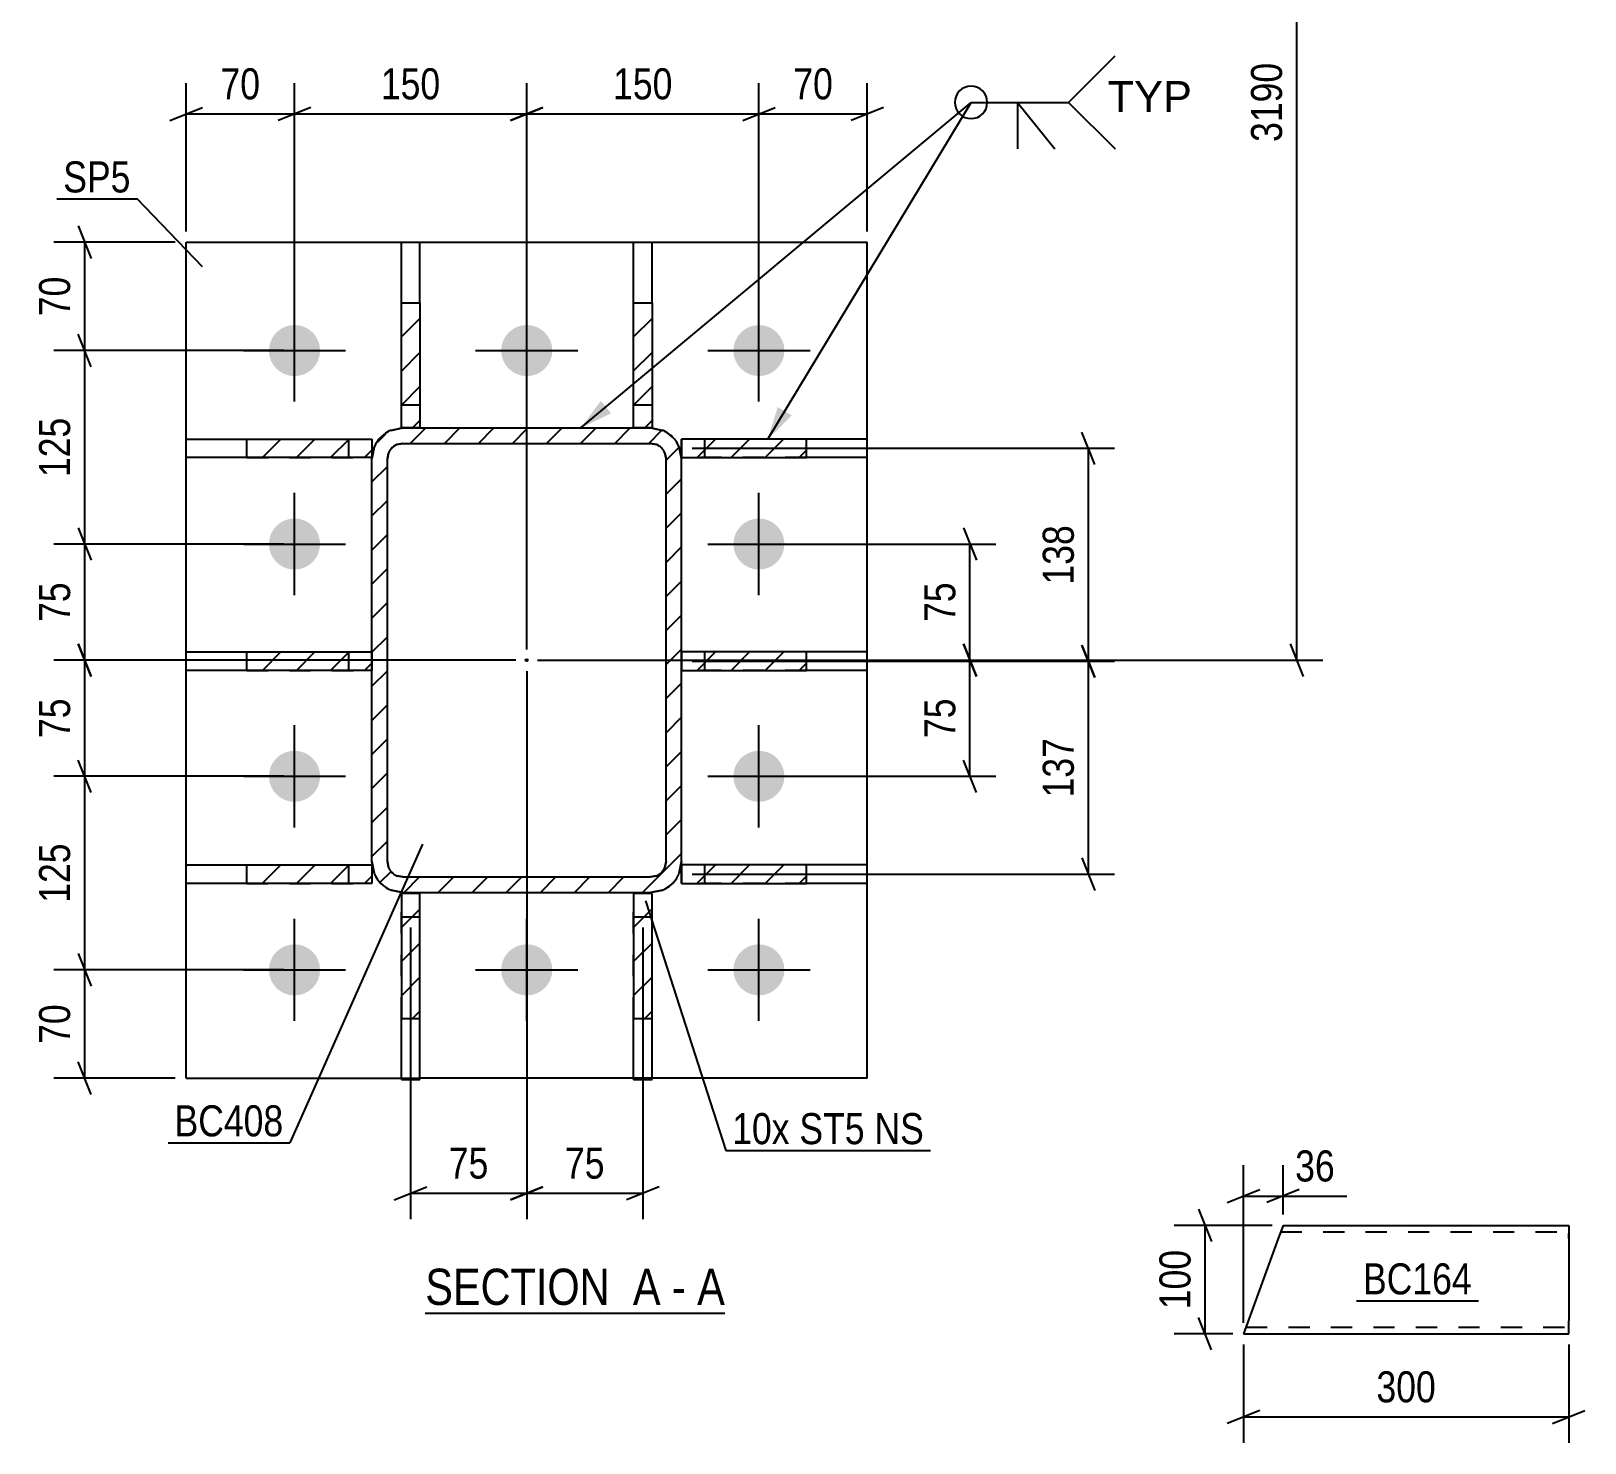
# Model space of a CAD drawing. Header units: millimetres. Extents: x 0 to 841, y 0 to 594.
# Drawn here: x 391.8 to 535.2, y 365.3 to 495.5 of the extents above; entities that cross this region are included whole.
import ezdxf

# ---------------------------------------------------------------- set-up
doc = ezdxf.new("R2010")
doc.units = ezdxf.units.MM
doc.linetypes.add('DXK_LINE_DOT2', pattern=[3.9198, 1.9599, -1.9599])
doc.linetypes.add('DXK_LINE_DOT3', pattern=[5.9187, 2.979, -0.9799, 0.9799, -0.9799])
doc.styles.add('Arial', font='ARIAL.TTF', dxfattribs={"height": 0.2})
doc.styles.add('Arial Narrow', font='ARIALN.TTF', dxfattribs={"height": 0.2})

# ---------------------------------------------------------------- blocks, each defined once
blk = doc.blocks.new('Unknown-761548517-13 - 2444')
at = {"color": 6, "linetype": 'Continuous'}
blk.add_line((428.19, 377.25), (455.83, 377.25), dxfattribs=at)
at = {"color": 0, "linetype": 'Continuous'}
for points in [[(446.3, 378), (446.3, 381.5), (428.19, 381.5), (428.19, 378)], [(449.9, 378), (449.9, 381.5), (447.35, 381.5), (447.35, 378)], [(452.23, 378), (452.23, 381.5), (450.95, 381.5), (450.95, 378)], [(455.83, 378), (455.83, 381.5), (453.28, 381.5), (453.28, 378)]]:
    blk.add_wipeout(points, dxfattribs=at)
at = {"color": 7, "linetype": 'Continuous', "style": 'Arial Narrow'}
for s, p in [('SECTION ', (428.19, 378)), ('A', (447.35, 378)), ('A', (453.28, 378)), ('-', (450.95, 378))]:
    blk.add_text(s, height=3.34, dxfattribs=at).set_placement(p)
blk = doc.blocks.new('Part-761548517-2470 - 2444')
at = {"linetype": 'Continuous'}
h = blk.add_hatch(dxfattribs=at)
h.set_pattern_fill('', scale=0.7, style=0, pattern_type=0)
h.set_pattern_definition([(45, (451.834, 457.8847), (-1.57154, 1.57154), [])])
h.paths.add_polyline_path([(463.37, 457.88), (451.83, 457.88), (451.83, 456.17), (463.37, 456.17)])
at = {"color": 7, "linetype": 'DXK_LINE_DOT2'}
for p, q in [((451.83, 456.17), (451.83, 457.88)), ((463.37, 457.88), (451.83, 457.88)), ((453.98, 456.17), (453.98, 457.88)), ((463.37, 456.17), (451.83, 456.17))]:
    blk.add_line(p, q, dxfattribs=at)
at = {"color": 2, "linetype": 'Continuous'}
for p, q in [((463.37, 457.88), (451.83, 457.88)), ((451.83, 457.88), (451.83, 456.17)), ((468.98, 457.88), (463.37, 457.88)), ((463.37, 456.17), (463.37, 457.88)), ((468.98, 456.17), (468.98, 457.88)), ((451.83, 456.17), (463.37, 456.17)), ((468.98, 456.17), (463.37, 456.17))]:
    blk.add_line(p, q, dxfattribs=at)
blk = doc.blocks.new('Part-761548517-2458 - 2444')
at = {"color": 2, "linetype": 'Continuous'}
for p, q in [((406.12, 398.91), (406.12, 476.05)), ((406.12, 476.05), (468.98, 476.05)), ((468.98, 398.91), (468.98, 476.05)), ((406.12, 398.91), (425.98, 398.91)), ((447.41, 398.91), (427.69, 398.91)), ((468.98, 398.91), (449.12, 398.91))]:
    blk.add_line(p, q, dxfattribs=at)
at = {"color": 7, "linetype": 'DXK_LINE_DOT2'}
for p, q in [((425.98, 398.91), (427.69, 398.91)), ((449.12, 398.91), (447.41, 398.91))]:
    blk.add_line(p, q, dxfattribs=at)
blk = doc.blocks.new('Part-761548517-2475 - 2444')
at = {"linetype": 'Continuous'}
h = blk.add_hatch(dxfattribs=at)
h.set_pattern_fill('', scale=0.7, style=0, pattern_type=0)
h.set_pattern_definition([(45, (451.834, 438.2418), (-1.57154, 1.57154), [])])
h.paths.add_polyline_path([(463.37, 438.24), (451.83, 438.24), (451.83, 436.53), (463.37, 436.53)])
at = {"color": 7, "linetype": 'DXK_LINE_DOT2'}
for p, q in [((451.83, 436.53), (451.83, 438.24)), ((463.37, 438.24), (451.83, 438.24)), ((453.98, 436.53), (453.98, 438.24)), ((463.37, 436.53), (451.83, 436.53))]:
    blk.add_line(p, q, dxfattribs=at)
at = {"color": 2, "linetype": 'Continuous'}
for p, q in [((463.37, 438.24), (451.83, 438.24)), ((451.83, 438.24), (451.83, 436.53)), ((468.98, 438.24), (463.37, 438.24)), ((463.37, 436.53), (463.37, 438.24)), ((468.98, 436.53), (468.98, 438.24)), ((451.83, 436.53), (463.37, 436.53)), ((468.98, 436.53), (463.37, 436.53))]:
    blk.add_line(p, q, dxfattribs=at)
blk = doc.blocks.new('Bolt-761548517-2544 - 2444')
at = {"linetype": 'Continuous'}
for points in [[(413.76, 466.05, -1), (418.48, 466.05, -1)], [(435.19, 466.05, -1), (439.91, 466.05, -1)], [(456.62, 466.05, -1), (461.33, 466.05, -1)], [(413.76, 448.2, -1), (418.48, 448.2, -1)], [(456.62, 448.2, -1), (461.33, 448.2, -1)], [(413.76, 426.77, -1), (418.48, 426.77, -1)], [(456.62, 426.77, -1), (461.33, 426.77, -1)], [(413.76, 408.91, -1), (418.48, 408.91, -1)], [(435.19, 408.91, -1), (439.91, 408.91, -1)], [(456.62, 408.91, -1), (461.33, 408.91, -1)]]:
    blk.add_hatch(color=1, dxfattribs=at).paths.add_polyline_path(points)
at = {"color": 1, "linetype": 'Continuous'}
for p, q in [((416.12, 461.34), (416.12, 470.77)), ((437.55, 461.34), (437.55, 470.77)), ((458.98, 461.34), (458.98, 470.77)), ((411.41, 466.05), (420.83, 466.05)), ((432.83, 466.05), (442.26, 466.05)), ((454.26, 466.05), (463.69, 466.05)), ((416.12, 443.48), (416.12, 452.91)), ((458.98, 443.48), (458.98, 452.91)), ((411.41, 448.2), (420.83, 448.2)), ((454.26, 448.2), (463.69, 448.2)), ((416.12, 422.05), (416.12, 431.48)), ((458.98, 422.05), (458.98, 431.48)), ((411.41, 426.77), (420.83, 426.77)), ((454.26, 426.77), (463.69, 426.77)), ((416.12, 404.2), (416.12, 413.62)), ((437.55, 404.2), (437.55, 413.62)), ((458.98, 404.2), (458.98, 413.62)), ((411.41, 408.91), (420.83, 408.91)), ((432.83, 408.91), (442.26, 408.91)), ((454.26, 408.91), (463.69, 408.91))]:
    blk.add_line(p, q, dxfattribs=at)
blk = doc.blocks.new('Part-761548517-2480 - 2444')
at = {"linetype": 'Continuous'}
h = blk.add_hatch(dxfattribs=at)
h.set_pattern_fill('', scale=0.7, style=0, pattern_type=0)
h.set_pattern_definition([(45, (451.834, 418.599), (-1.57154, 1.57154), [])])
h.paths.add_polyline_path([(463.37, 418.6), (451.83, 418.6), (451.83, 416.88), (463.37, 416.88)])
at = {"color": 7, "linetype": 'DXK_LINE_DOT2'}
for p, q in [((451.83, 416.88), (451.83, 418.6)), ((463.37, 418.6), (451.83, 418.6)), ((453.98, 416.88), (453.98, 418.6)), ((463.37, 416.88), (451.83, 416.88))]:
    blk.add_line(p, q, dxfattribs=at)
at = {"color": 2, "linetype": 'Continuous'}
for p, q in [((463.37, 418.6), (451.83, 418.6)), ((451.83, 418.6), (451.83, 416.88)), ((468.98, 418.6), (463.37, 418.6)), ((463.37, 416.88), (463.37, 418.6)), ((468.98, 416.88), (468.98, 418.6)), ((451.83, 416.88), (463.37, 416.88)), ((468.98, 416.88), (463.37, 416.88))]:
    blk.add_line(p, q, dxfattribs=at)
blk = doc.blocks.new('Part-761548517-2549 - 2444')
at = {"linetype": 'Continuous'}
h = blk.add_hatch(dxfattribs=at)
h.set_pattern_fill('', scale=0.7, style=0, pattern_type=0)
h.set_pattern_definition([(45, (451.6166, 457.1462), (-1.57154, 1.57154), [])])
h.paths.add_polyline_path([(451.83, 456.05), (451.62, 457.15), (451, 458.07), (450.07, 458.69), (448.98, 458.91), (426.12, 458.91), (425.03, 458.69), (424.1, 458.07), (423.48, 457.15), (423.26, 456.05), (423.26, 418.91), (423.48, 417.82), (424.1, 416.89), (425.03, 416.27), (426.12, 416.05), (448.98, 416.05), (450.07, 416.27), (451, 416.89), (451.62, 417.82), (451.83, 418.91)])
h.paths.add_polyline_path([(450.3, 418.36), (449.99, 417.9), (449.52, 417.59), (448.98, 417.48), (426.12, 417.48), (425.57, 417.59), (425.11, 417.9), (424.8, 418.36), (424.69, 418.91), (424.69, 456.05), (424.8, 456.6), (425.11, 457.06), (425.57, 457.37), (426.12, 457.48), (448.98, 457.48), (449.52, 457.37), (449.99, 457.06), (450.3, 456.6), (450.41, 456.05), (450.41, 418.91)])
blk.add_hatch(color=30, dxfattribs=at).paths.add_polyline_path([(437.55, 437.38, -1), (437.55, 437.58, -1)])
at = {"color": 7, "linetype": 'DXK_LINE_DOT2'}
for p, q in [((425.03, 458.69), (426.12, 458.91)), ((426.12, 458.91), (448.98, 458.91)), ((448.98, 458.91), (450.07, 458.69)), ((426.12, 457.48), (425.57, 457.37)), ((426.12, 457.48), (448.98, 457.48)), ((449.52, 457.37), (448.98, 457.48)), ((423.26, 456.05), (423.48, 457.15)), ((423.26, 418.91), (423.26, 456.05)), ((424.8, 456.6), (424.69, 456.05)), ((424.69, 418.91), (424.69, 456.05)), ((450.41, 456.05), (450.3, 456.6)), ((450.41, 418.91), (450.41, 456.05)), ((451.62, 457.15), (451.83, 456.05)), ((451.83, 418.91), (451.83, 456.05)), ((423.48, 417.82), (423.26, 418.91)), ((424.69, 418.91), (424.8, 418.36)), ((450.3, 418.36), (450.41, 418.91)), ((451.83, 418.91), (451.62, 417.82)), ((425.57, 417.59), (426.12, 417.48)), ((426.12, 417.48), (448.98, 417.48)), ((448.98, 417.48), (449.52, 417.59)), ((426.12, 416.05), (425.03, 416.27)), ((426.12, 416.05), (448.98, 416.05)), ((450.07, 416.27), (448.98, 416.05))]:
    blk.add_line(p, q, dxfattribs=at)
at = {"color": 2, "linetype": 'Continuous'}
for p, q in [((426.12, 458.91), (425.03, 458.69)), ((426.12, 458.91), (448.98, 458.91)), ((450.07, 458.69), (448.98, 458.91)), ((425.57, 457.37), (426.12, 457.48)), ((426.12, 457.48), (448.98, 457.48)), ((448.98, 457.48), (449.52, 457.37)), ((423.48, 457.15), (423.26, 456.05)), ((423.26, 418.91), (423.26, 456.05)), ((424.69, 456.05), (424.8, 456.6)), ((424.69, 418.91), (424.69, 456.05)), ((450.3, 456.6), (450.41, 456.05)), ((450.41, 418.91), (450.41, 456.05)), ((451.83, 456.05), (451.62, 457.15)), ((451.83, 418.91), (451.83, 456.05)), ((423.26, 418.91), (423.48, 417.82)), ((424.8, 418.36), (424.69, 418.91)), ((450.41, 418.91), (450.3, 418.36)), ((451.62, 417.82), (451.83, 418.91)), ((426.12, 417.48), (425.57, 417.59)), ((426.12, 417.48), (448.98, 417.48)), ((449.52, 417.59), (448.98, 417.48)), ((425.03, 416.27), (426.12, 416.05)), ((426.12, 416.05), (448.98, 416.05)), ((448.98, 416.05), (450.07, 416.27))]:
    blk.add_line(p, q, dxfattribs=at)
at = {"color": 7, "linetype": 'DXK_LINE_DOT3'}
blk.add_line((437.55, 437.48), (437.55, 437.48), dxfattribs=at)
at = {"color": 30, "linetype": 'DXK_LINE_DOT3'}
blk.add_line((437.55, 437.48), (437.55, 437.48), dxfattribs=at)
at = {"color": 30, "linetype": 'Continuous'}
blk.add_circle((437.55, 437.48), 0.1, dxfattribs=at)
at = {"color": 7, "linetype": 'DXK_LINE_DOT2'}
for centre, radius, start, end in [((426.12, 456.05), 2.86, 112.5, 157.5), ((448.98, 456.05), 2.86, 22.5, 67.5), ((426.12, 456.05), 1.43, 112.5, 157.5), ((448.98, 456.05), 1.43, 22.5, 67.5), ((426.12, 418.91), 2.86, 202.5, 247.5), ((426.12, 418.91), 1.43, 202.5, 247.5), ((448.98, 418.91), 1.43, 292.5, 337.5), ((448.98, 418.91), 2.86, 292.5, 337.5)]:
    blk.add_arc(centre, radius, start, end, dxfattribs=at)
at = {"color": 2, "linetype": 'Continuous'}
for centre, radius, start, end in [((426.12, 456.05), 2.86, 112.5, 157.5), ((448.98, 456.05), 2.86, 22.5, 67.5), ((426.12, 456.05), 1.43, 112.5, 157.5), ((448.98, 456.05), 1.43, 22.5, 67.5), ((426.12, 418.91), 2.86, 202.5, 247.5), ((426.12, 418.91), 1.43, 202.5, 247.5), ((448.98, 418.91), 1.43, 292.5, 337.5), ((448.98, 418.91), 2.86, 292.5, 337.5)]:
    blk.add_arc(centre, radius, start, end, dxfattribs=at)
blk = doc.blocks.new('Part-761548517-2485 - 2444')
at = {"linetype": 'Continuous'}
h = blk.add_hatch(dxfattribs=at)
h.set_pattern_fill('', scale=0.7, style=0, pattern_type=0)
h.set_pattern_definition([(45, (411.7255, 457.8847), (-1.57154, 1.57154), [])])
h.paths.add_polyline_path([(423.26, 457.88), (411.73, 457.88), (411.73, 456.17), (423.26, 456.17)])
at = {"color": 2, "linetype": 'Continuous'}
for p, q in [((406.12, 457.88), (411.73, 457.88)), ((406.12, 456.17), (406.12, 457.88)), ((411.73, 457.88), (423.26, 457.88)), ((411.73, 456.17), (411.73, 457.88)), ((423.26, 457.88), (423.26, 456.17)), ((411.73, 456.17), (406.12, 456.17)), ((423.26, 456.17), (411.73, 456.17))]:
    blk.add_line(p, q, dxfattribs=at)
at = {"color": 7, "linetype": 'DXK_LINE_DOT2'}
for p, q in [((411.73, 457.88), (423.26, 457.88)), ((421.12, 456.17), (421.12, 457.88)), ((423.26, 457.88), (423.26, 456.17)), ((411.73, 456.17), (423.26, 456.17))]:
    blk.add_line(p, q, dxfattribs=at)
blk = doc.blocks.new('Part-761548517-2490 - 2444')
at = {"linetype": 'Continuous'}
h = blk.add_hatch(dxfattribs=at)
h.set_pattern_fill('', scale=0.7, style=0, pattern_type=0)
h.set_pattern_definition([(45, (411.7255, 438.2418), (-1.57154, 1.57154), [])])
h.paths.add_polyline_path([(423.26, 438.24), (411.73, 438.24), (411.73, 436.53), (423.26, 436.53)])
at = {"color": 2, "linetype": 'Continuous'}
for p, q in [((406.12, 438.24), (411.73, 438.24)), ((406.12, 436.53), (406.12, 438.24)), ((411.73, 438.24), (423.26, 438.24)), ((411.73, 436.53), (411.73, 438.24)), ((423.26, 438.24), (423.26, 436.53)), ((411.73, 436.53), (406.12, 436.53)), ((423.26, 436.53), (411.73, 436.53))]:
    blk.add_line(p, q, dxfattribs=at)
at = {"color": 7, "linetype": 'DXK_LINE_DOT2'}
for p, q in [((411.73, 438.24), (423.26, 438.24)), ((421.12, 436.53), (421.12, 438.24)), ((423.26, 438.24), (423.26, 436.53)), ((411.73, 436.53), (423.26, 436.53))]:
    blk.add_line(p, q, dxfattribs=at)
blk = doc.blocks.new('Part-761548517-2495 - 2444')
at = {"linetype": 'Continuous'}
h = blk.add_hatch(dxfattribs=at)
h.set_pattern_fill('', scale=0.7, style=0, pattern_type=0)
h.set_pattern_definition([(45, (411.7255, 418.599), (-1.57154, 1.57154), [])])
h.paths.add_polyline_path([(423.26, 418.6), (411.73, 418.6), (411.73, 416.88), (423.26, 416.88)])
at = {"color": 2, "linetype": 'Continuous'}
for p, q in [((406.12, 418.6), (411.73, 418.6)), ((406.12, 416.88), (406.12, 418.6)), ((411.73, 418.6), (423.26, 418.6)), ((411.73, 416.88), (411.73, 418.6)), ((423.26, 418.6), (423.26, 416.88)), ((411.73, 416.88), (406.12, 416.88)), ((423.26, 416.88), (411.73, 416.88))]:
    blk.add_line(p, q, dxfattribs=at)
at = {"color": 7, "linetype": 'DXK_LINE_DOT2'}
for p, q in [((411.73, 418.6), (423.26, 418.6)), ((421.12, 416.88), (421.12, 418.6)), ((423.26, 418.6), (423.26, 416.88)), ((411.73, 416.88), (423.26, 416.88))]:
    blk.add_line(p, q, dxfattribs=at)
blk = doc.blocks.new('Part-761548517-2500 - 2444')
at = {"linetype": 'Continuous'}
h = blk.add_hatch(dxfattribs=at)
h.set_pattern_fill('', scale=0.7, style=0, pattern_type=0)
h.set_pattern_definition([(45, (425.977, 415.956), (-1.57154, 1.57154), [])])
h.paths.add_polyline_path([(427.69, 415.96), (425.98, 415.96), (425.98, 404.42), (427.69, 404.42)])
at = {"color": 7, "linetype": 'DXK_LINE_DOT2'}
for p, q in [((425.98, 404.42), (425.98, 415.96)), ((427.69, 415.96), (425.98, 415.96)), ((427.69, 404.42), (427.69, 415.96)), ((425.98, 413.81), (427.69, 413.81))]:
    blk.add_line(p, q, dxfattribs=at)
at = {"color": 2, "linetype": 'Continuous'}
for p, q in [((427.69, 415.96), (425.98, 415.96)), ((425.98, 415.96), (425.98, 404.42)), ((427.69, 404.42), (427.69, 415.96)), ((425.98, 398.81), (425.98, 404.42)), ((425.98, 404.42), (427.69, 404.42)), ((427.69, 398.81), (427.69, 404.42)), ((425.98, 398.81), (427.69, 398.81))]:
    blk.add_line(p, q, dxfattribs=at)
blk = doc.blocks.new('Part-761548517-2505 - 2444')
at = {"linetype": 'Continuous'}
h = blk.add_hatch(dxfattribs=at)
h.set_pattern_fill('', scale=0.7, style=0, pattern_type=0)
h.set_pattern_definition([(45, (447.4055, 415.956), (-1.57154, 1.57154), [])])
h.paths.add_polyline_path([(449.12, 415.96), (447.41, 415.96), (447.41, 404.42), (449.12, 404.42)])
at = {"color": 7, "linetype": 'DXK_LINE_DOT2'}
for p, q in [((447.41, 404.42), (447.41, 415.96)), ((449.12, 415.96), (447.41, 415.96)), ((449.12, 404.42), (449.12, 415.96)), ((447.41, 413.81), (449.12, 413.81))]:
    blk.add_line(p, q, dxfattribs=at)
at = {"color": 2, "linetype": 'Continuous'}
for p, q in [((449.12, 415.96), (447.41, 415.96)), ((447.41, 415.96), (447.41, 404.42)), ((449.12, 404.42), (449.12, 415.96)), ((447.41, 398.81), (447.41, 404.42)), ((447.41, 404.42), (449.12, 404.42)), ((449.12, 398.81), (449.12, 404.42)), ((447.41, 398.81), (449.12, 398.81))]:
    blk.add_line(p, q, dxfattribs=at)
blk = doc.blocks.new('Part-761548517-2510 - 2444')
at = {"linetype": 'Continuous'}
h = blk.add_hatch(dxfattribs=at)
h.set_pattern_fill('', scale=0.7, style=0, pattern_type=0)
h.set_pattern_definition([(45, (425.977, 470.4466), (-1.57154, 1.57154), [])])
h.paths.add_polyline_path([(427.69, 470.45), (425.98, 470.45), (425.98, 458.91), (427.69, 458.91)])
at = {"color": 2, "linetype": 'Continuous'}
for p, q in [((425.98, 476.05), (427.69, 476.05)), ((425.98, 470.45), (425.98, 476.05)), ((427.69, 470.45), (427.69, 476.05)), ((425.98, 458.91), (425.98, 470.45)), ((425.98, 470.45), (427.69, 470.45)), ((427.69, 470.45), (427.69, 458.91)), ((427.69, 458.91), (425.98, 458.91))]:
    blk.add_line(p, q, dxfattribs=at)
at = {"color": 7, "linetype": 'DXK_LINE_DOT2'}
for p, q in [((425.98, 458.91), (425.98, 470.45)), ((427.69, 470.45), (427.69, 458.91)), ((425.98, 461.05), (427.69, 461.05)), ((427.69, 458.91), (425.98, 458.91))]:
    blk.add_line(p, q, dxfattribs=at)
blk = doc.blocks.new('Part-761548517-2515 - 2444')
at = {"linetype": 'Continuous'}
h = blk.add_hatch(dxfattribs=at)
h.set_pattern_fill('', scale=0.7, style=0, pattern_type=0)
h.set_pattern_definition([(45, (447.4055, 470.4466), (-1.57154, 1.57154), [])])
h.paths.add_polyline_path([(449.12, 470.45), (447.41, 470.45), (447.41, 458.91), (449.12, 458.91)])
at = {"color": 2, "linetype": 'Continuous'}
for p, q in [((447.41, 476.05), (449.12, 476.05)), ((447.41, 470.45), (447.41, 476.05)), ((449.12, 470.45), (449.12, 476.05)), ((447.41, 458.91), (447.41, 470.45)), ((447.41, 470.45), (449.12, 470.45)), ((449.12, 470.45), (449.12, 458.91)), ((449.12, 458.91), (447.41, 458.91))]:
    blk.add_line(p, q, dxfattribs=at)
at = {"color": 7, "linetype": 'DXK_LINE_DOT2'}
for p, q in [((447.41, 458.91), (447.41, 470.45)), ((449.12, 470.45), (449.12, 458.91)), ((447.41, 461.05), (449.12, 461.05)), ((449.12, 458.91), (447.41, 458.91))]:
    blk.add_line(p, q, dxfattribs=at)
blk = doc.blocks.new('Part-761548517-12308 - 12307')
at = {"color": 2, "linetype": 'Continuous'}
for p, q in [((507.34, 385.34), (506.9, 384.14)), ((507.34, 385.34), (533.7, 385.34)), ((533.7, 385.34), (533.7, 385.25)), ((533.7, 385.25), (533.7, 384.99)), ((533.7, 384.99), (533.7, 384.14)), ((506.9, 384.14), (503.7, 375.34)), ((533.7, 384.14), (533.7, 376.54)), ((533.7, 375.34), (533.7, 376.54)), ((503.7, 375.34), (533.7, 375.34))]:
    blk.add_line(p, q, dxfattribs=at)
at = {"color": 7, "linetype": 'DXK_LINE_DOT2'}
for p, q in [((507.1, 384.69), (506.99, 384.37)), ((507.12, 384.74), (507.1, 384.69)), ((507.12, 384.74), (533.7, 384.74)), ((533.7, 384.14), (533.7, 384.6)), ((503.92, 375.94), (533.7, 375.94)), ((533.7, 375.99), (533.7, 376.31)), ((533.7, 375.94), (533.7, 375.99))]:
    blk.add_line(p, q, dxfattribs=at)
blk = doc.blocks.new('StraightDimension-761548517-10755 - 2444')
at = {"color": 7, "linetype": 'Continuous'}
for p, q in [((489.98, 455.53), (488.78, 458.53)), ((452.83, 457.03), (491.78, 457.03)), ((489.38, 437.38), (489.38, 457.03)), ((488.78, 438.88), (489.98, 435.88)), ((452.83, 437.38), (491.78, 437.38))]:
    blk.add_line(p, q, dxfattribs=at)
at = {"color": 0}
blk.add_wipeout([(488.63, 450.55), (484.43, 450.55), (484.43, 443.86), (488.63, 443.86)], dxfattribs=at)
at = {"color": 3, "style": 'Arial Narrow'}
blk.add_text('138', height=2.863, rotation=90.0002, dxfattribs=at).set_placement((488.03, 444.46))
blk = doc.blocks.new('StraightDimension-761548517-2852 - 2444')
at = {"color": 7, "linetype": 'Continuous'}
for p, q in [((437.55, 436.48), (437.55, 385.9)), ((426.83, 412.81), (426.83, 385.9)), ((425.33, 387.7), (428.33, 388.9)), ((439.05, 388.9), (436.05, 387.7)), ((426.83, 388.3), (437.55, 388.3))]:
    blk.add_line(p, q, dxfattribs=at)
at = {"color": 0}
blk.add_wipeout([(434.62, 389.05), (434.62, 393.25), (429.76, 393.25), (429.76, 389.05)], dxfattribs=at)
at = {"color": 3, "style": 'Arial Narrow'}
blk.add_text('75', height=2.863, dxfattribs=at).set_placement((430.36, 389.65))
blk = doc.blocks.new('StraightDimension-761548517-10756 - 2444')
at = {"color": 7, "linetype": 'Continuous'}
for p, q in [((489.98, 435.88), (488.78, 438.88)), ((452.83, 437.38), (491.78, 437.38)), ((489.38, 417.74), (489.38, 437.38)), ((488.78, 419.24), (489.98, 416.24)), ((452.83, 417.74), (491.78, 417.74))]:
    blk.add_line(p, q, dxfattribs=at)
at = {"color": 0}
blk.add_wipeout([(488.63, 430.91), (484.43, 430.91), (484.43, 424.22), (488.63, 424.22)], dxfattribs=at)
at = {"color": 3, "style": 'Arial Narrow'}
blk.add_text('137', height=2.863, rotation=90.0002, dxfattribs=at).set_placement((488.03, 424.82))
blk = doc.blocks.new('StraightDimension-761548517-10724 - 2444')
at = {"color": 7, "linetype": 'Continuous'}
for p, q in [((477.85, 449.7), (479.05, 446.7)), ((459.98, 448.2), (480.85, 448.2)), ((478.45, 437.48), (478.45, 448.2)), ((479.05, 435.98), (477.85, 438.98)), ((438.55, 437.48), (480.85, 437.48))]:
    blk.add_line(p, q, dxfattribs=at)
at = {"color": 0}
blk.add_wipeout([(477.7, 445.27), (473.5, 445.27), (473.5, 440.41), (477.7, 440.41)], dxfattribs=at)
at = {"color": 3, "style": 'Arial Narrow'}
blk.add_text('75', height=2.863, rotation=90.0002, dxfattribs=at).set_placement((477.1, 441.01))
blk = doc.blocks.new('StraightDimension-761548517-5729 - 2444')
at = {"color": 7, "linetype": 'Continuous'}
for p, q in [((396.16, 410.41), (397.36, 407.41)), ((415.12, 408.91), (393.91, 408.91)), ((396.76, 398.91), (396.76, 408.91)), ((397.36, 397.41), (396.16, 400.41)), ((405.12, 398.91), (393.91, 398.91))]:
    blk.add_line(p, q, dxfattribs=at)
at = {"color": 0}
blk.add_wipeout([(396.01, 406.34), (391.81, 406.34), (391.81, 401.48), (396.01, 401.48)], dxfattribs=at)
at = {"color": 3, "style": 'Arial Narrow'}
blk.add_text('70', height=2.863, rotation=90.0002, dxfattribs=at).set_placement((395.41, 402.08))
blk = doc.blocks.new('StraightDimension-761548517-5724 - 2444')
at = {"color": 7, "linetype": 'Continuous'}
for p, q in [((396.16, 477.55), (397.36, 474.55)), ((405.12, 476.05), (393.91, 476.05)), ((396.76, 466.05), (396.76, 476.05)), ((397.36, 464.55), (396.16, 467.55)), ((415.12, 466.05), (393.91, 466.05))]:
    blk.add_line(p, q, dxfattribs=at)
at = {"color": 0}
blk.add_wipeout([(396.01, 473.48), (391.81, 473.48), (391.81, 468.62), (396.01, 468.62)], dxfattribs=at)
at = {"color": 3, "style": 'Arial Narrow'}
blk.add_text('70', height=2.863, rotation=90.0002, dxfattribs=at).set_placement((395.41, 469.22))
blk = doc.blocks.new('StraightDimension-761548517-5727 - 2444')
at = {"color": 7, "linetype": 'Continuous'}
for p, q in [((396.16, 438.98), (397.36, 435.98)), ((436.55, 437.48), (393.91, 437.48)), ((396.76, 426.77), (396.76, 437.48)), ((397.36, 425.27), (396.16, 428.27)), ((415.12, 426.77), (393.91, 426.77))]:
    blk.add_line(p, q, dxfattribs=at)
at = {"color": 0}
blk.add_wipeout([(396.01, 434.55), (391.81, 434.55), (391.81, 429.7), (396.01, 429.7)], dxfattribs=at)
at = {"color": 3, "style": 'Arial Narrow'}
blk.add_text('75', height=2.863, rotation=90.0002, dxfattribs=at).set_placement((395.41, 430.3))
blk = doc.blocks.new('StraightDimension-761548517-5725 - 2444')
at = {"color": 7, "linetype": 'Continuous'}
for p, q in [((397.36, 464.55), (396.16, 467.55)), ((415.12, 466.05), (393.91, 466.05)), ((396.76, 448.2), (396.76, 466.05)), ((396.16, 449.7), (397.36, 446.7)), ((415.12, 448.2), (393.91, 448.2))]:
    blk.add_line(p, q, dxfattribs=at)
at = {"color": 0}
blk.add_wipeout([(396.01, 460.47), (391.81, 460.47), (391.81, 453.78), (396.01, 453.78)], dxfattribs=at)
at = {"color": 3, "style": 'Arial Narrow'}
blk.add_text('125', height=2.863, rotation=90.0002, dxfattribs=at).set_placement((395.41, 454.38))
blk = doc.blocks.new('StraightDimension-761548517-5726 - 2444')
at = {"color": 7, "linetype": 'Continuous'}
for p, q in [((396.16, 449.7), (397.36, 446.7)), ((415.12, 448.2), (393.91, 448.2)), ((396.76, 437.48), (396.76, 448.2)), ((397.36, 435.98), (396.16, 438.98)), ((436.55, 437.48), (393.91, 437.48))]:
    blk.add_line(p, q, dxfattribs=at)
at = {"color": 0}
blk.add_wipeout([(396.01, 445.27), (391.81, 445.27), (391.81, 440.41), (396.01, 440.41)], dxfattribs=at)
at = {"color": 3, "style": 'Arial Narrow'}
blk.add_text('75', height=2.863, rotation=90.0002, dxfattribs=at).set_placement((395.41, 441.01))
blk = doc.blocks.new('StraightDimension-761548517-2634 - 2444')
at = {"color": 7, "linetype": 'Continuous'}
for p, q in [((509.2, 538.94), (508, 541.94)), ((438.55, 540.44), (511, 540.44)), ((508.6, 437.48), (508.6, 540.44)), ((508, 438.98), (509.2, 435.98)), ((438.55, 437.48), (511, 437.48))]:
    blk.add_line(p, q, dxfattribs=at)
at = {"color": 0}
blk.add_wipeout([(507.85, 493.22), (503.65, 493.22), (503.65, 484.7), (507.85, 484.7)], dxfattribs=at)
at = {"color": 3, "style": 'Arial Narrow'}
blk.add_text('3190', height=2.863, rotation=90.0002, dxfattribs=at).set_placement((507.25, 485.3))
blk = doc.blocks.new('StraightDimension-761548517-2701 - 2444')
at = {"color": 7, "linetype": 'Continuous'}
for p, q in [((458.98, 467.05), (458.98, 490.73)), ((468.98, 477.05), (468.98, 490.73)), ((457.48, 487.28), (460.48, 488.48)), ((458.98, 487.88), (468.98, 487.88)), ((470.48, 488.48), (467.48, 487.28))]:
    blk.add_line(p, q, dxfattribs=at)
at = {"color": 0}
blk.add_wipeout([(466.41, 488.63), (466.41, 492.83), (461.55, 492.83), (461.55, 488.63)], dxfattribs=at)
at = {"color": 3, "style": 'Arial Narrow'}
blk.add_text('70', height=2.863, dxfattribs=at).set_placement((462.15, 489.23))
blk = doc.blocks.new('StraightDimension-761548517-2711 - 2444')
at = {"color": 7, "linetype": 'Continuous'}
for p, q in [((437.55, 438.48), (437.55, 490.73)), ((458.98, 467.05), (458.98, 490.73)), ((439.05, 488.48), (436.05, 487.28)), ((437.55, 487.88), (458.98, 487.88)), ((457.48, 487.28), (460.48, 488.48))]:
    blk.add_line(p, q, dxfattribs=at)
at = {"color": 0}
blk.add_wipeout([(451.6, 488.63), (451.6, 492.83), (444.92, 492.83), (444.92, 488.63)], dxfattribs=at)
at = {"color": 3, "style": 'Arial Narrow'}
blk.add_text('150', height=2.863, dxfattribs=at).set_placement((445.52, 489.23))
blk = doc.blocks.new('StraightDimension-761548517-2725 - 2444')
at = {"color": 7, "linetype": 'Continuous'}
for p, q in [((416.12, 467.05), (416.12, 490.73)), ((437.55, 438.48), (437.55, 490.73)), ((417.62, 488.48), (414.62, 487.28)), ((416.12, 487.88), (437.55, 487.88)), ((436.05, 487.28), (439.05, 488.48))]:
    blk.add_line(p, q, dxfattribs=at)
at = {"color": 0}
blk.add_wipeout([(430.18, 488.63), (430.18, 492.83), (423.49, 492.83), (423.49, 488.63)], dxfattribs=at)
at = {"color": 3, "style": 'Arial Narrow'}
blk.add_text('150', height=2.863, dxfattribs=at).set_placement((424.09, 489.23))
blk = doc.blocks.new('StraightDimension-761548517-2739 - 2444')
at = {"color": 7, "linetype": 'Continuous'}
for p, q in [((406.12, 477.05), (406.12, 490.73)), ((416.12, 467.05), (416.12, 490.73)), ((404.62, 487.28), (407.62, 488.48)), ((406.12, 487.88), (416.12, 487.88)), ((417.62, 488.48), (414.62, 487.28))]:
    blk.add_line(p, q, dxfattribs=at)
at = {"color": 0}
blk.add_wipeout([(413.55, 488.63), (413.55, 492.83), (408.69, 492.83), (408.69, 488.63)], dxfattribs=at)
at = {"color": 3, "style": 'Arial Narrow'}
blk.add_text('70', height=2.863, dxfattribs=at).set_placement((409.29, 489.23))
blk = doc.blocks.new('StraightDimension-761548517-2841 - 2444')
at = {"color": 7, "linetype": 'Continuous'}
for p, q in [((437.55, 436.48), (437.55, 385.9)), ((448.26, 412.81), (448.26, 385.9)), ((436.05, 387.7), (439.05, 388.9)), ((449.76, 388.9), (446.76, 387.7)), ((437.55, 388.3), (448.26, 388.3))]:
    blk.add_line(p, q, dxfattribs=at)
at = {"color": 0}
blk.add_wipeout([(445.33, 389.05), (445.33, 393.25), (440.48, 393.25), (440.48, 389.05)], dxfattribs=at)
at = {"color": 3, "style": 'Arial Narrow'}
blk.add_text('75', height=2.863, dxfattribs=at).set_placement((441.08, 389.65))
blk = doc.blocks.new('StraightDimension-761548517-10725 - 2444')
at = {"color": 7, "linetype": 'Continuous'}
for p, q in [((477.85, 438.98), (479.05, 435.98)), ((438.55, 437.48), (480.85, 437.48)), ((478.45, 426.77), (478.45, 437.48)), ((479.05, 425.27), (477.85, 428.27)), ((459.98, 426.77), (480.85, 426.77))]:
    blk.add_line(p, q, dxfattribs=at)
at = {"color": 0}
blk.add_wipeout([(477.7, 434.55), (473.5, 434.55), (473.5, 429.7), (477.7, 429.7)], dxfattribs=at)
at = {"color": 3, "style": 'Arial Narrow'}
blk.add_text('75', height=2.863, rotation=90.0002, dxfattribs=at).set_placement((477.1, 430.3))
blk = doc.blocks.new('StraightDimension-761548517-5728 - 2444')
at = {"color": 7, "linetype": 'Continuous'}
for p, q in [((397.36, 425.27), (396.16, 428.27)), ((415.12, 426.77), (393.91, 426.77)), ((396.76, 408.91), (396.76, 426.77)), ((396.16, 410.41), (397.36, 407.41)), ((415.12, 408.91), (393.91, 408.91))]:
    blk.add_line(p, q, dxfattribs=at)
at = {"color": 0}
blk.add_wipeout([(396.01, 421.18), (391.81, 421.18), (391.81, 414.5), (396.01, 414.5)], dxfattribs=at)
at = {"color": 3, "style": 'Arial Narrow'}
blk.add_text('125', height=2.863, rotation=90.0002, dxfattribs=at).set_placement((395.41, 415.1))
blk = doc.blocks.new('StraightDimension-761548517-12328 - 12307')
at = {"color": 7, "linetype": 'Continuous'}
for p, q in [((503.7, 376.34), (503.7, 390.89)), ((507.34, 386.34), (507.34, 390.89)), ((502.2, 387.44), (505.2, 388.64)), ((508.84, 388.64), (505.84, 387.44)), ((503.7, 388.04), (507.34, 388.04)), ((507.34, 388.04), (513.24, 388.04)), ((507.34, 388.04), (513.24, 388.04))]:
    blk.add_line(p, q, dxfattribs=at)
at = {"color": 0}
blk.add_wipeout([(512.72, 388.79), (512.72, 392.99), (507.86, 392.99), (507.86, 388.79)], dxfattribs=at)
at = {"color": 3, "style": 'Arial Narrow'}
blk.add_text('36', height=2.863, dxfattribs=at).set_placement((508.46, 389.39))
blk = doc.blocks.new('StraightDimension-761548517-12372 - 12307')
at = {"color": 7, "linetype": 'Continuous'}
for p, q in [((503.7, 374.34), (503.7, 365.26)), ((533.7, 374.34), (533.7, 365.26)), ((505.2, 368.26), (502.2, 367.06)), ((503.7, 367.66), (533.7, 367.66)), ((532.2, 367.06), (535.2, 368.26))]:
    blk.add_line(p, q, dxfattribs=at)
at = {"color": 0}
blk.add_wipeout([(522.04, 368.41), (522.04, 372.61), (515.36, 372.61), (515.36, 368.41)], dxfattribs=at)
at = {"color": 3, "style": 'Arial Narrow'}
blk.add_text('300', height=2.863, dxfattribs=at).set_placement((515.96, 369.01))
blk = doc.blocks.new('StraightDimension-761548517-12347 - 12307')
at = {"color": 7, "linetype": 'Continuous'}
for p, q in [((499.55, 386.84), (500.75, 383.84)), ((506.34, 385.34), (497.3, 385.34)), ((500.15, 375.34), (500.15, 385.34)), ((500.75, 373.84), (499.55, 376.84)), ((502.7, 375.34), (497.3, 375.34))]:
    blk.add_line(p, q, dxfattribs=at)
at = {"color": 0}
blk.add_wipeout([(499.4, 383.68), (495.2, 383.68), (495.2, 377), (499.4, 377)], dxfattribs=at)
at = {"color": 3, "style": 'Arial Narrow'}
blk.add_text('100', height=2.863, rotation=90.0002, dxfattribs=at).set_placement((498.8, 377.6))
blk = doc.blocks.new('Mark-761548517-2454 - 2444')
at = {"color": 0}
blk.add_wipeout([(400.99, 480.64), (400.99, 483.64), (394.78, 483.64), (394.78, 480.64)], dxfattribs=at)
blk.add_wipeout([(400.99, 480.64), (400.99, 483.64), (394.78, 483.64), (394.78, 480.64)], dxfattribs=at)
at = {"color": 30, "linetype": 'Continuous'}
for p in [(394.18, 480.04), (407.64, 473.77)]:
    blk.add_line(p, (401.59, 480.04), dxfattribs=at)
at = {"color": 3, "style": 'Arial Narrow'}
blk.add_text('SP5', height=2.863, dxfattribs=at).set_placement((394.78, 480.64))
blk = doc.blocks.new('Mark-761548517-2545 - 2444')
at = {"color": 0}
blk.add_wipeout([(415.1, 393.55), (415.1, 396.55), (405.05, 396.55), (405.05, 393.55)], dxfattribs=at)
blk.add_wipeout([(415.1, 393.55), (415.1, 396.55), (405.05, 396.55), (405.05, 393.55)], dxfattribs=at)
at = {"color": 30, "linetype": 'Continuous'}
for p in [(427.93, 420.5), (404.45, 392.95)]:
    blk.add_line(p, (415.7, 392.95), dxfattribs=at)
at = {"color": 3, "style": 'Arial Narrow'}
blk.add_text('BC408', height=2.863, dxfattribs=at).set_placement((405.05, 393.55))
blk = doc.blocks.new('MarkSet-761548517-2983 - 2444')
at = {"color": 0}
for points in [[(461.81, 392.83), (461.81, 395.83), (456.51, 395.83), (456.51, 392.83)], [(468.74, 392.83), (468.74, 395.83), (462.71, 395.83), (462.71, 392.83)], [(474.2, 392.83), (474.2, 395.83), (469.64, 395.83), (469.64, 392.83)]]:
    blk.add_wipeout(points, dxfattribs=at)
for points in [[(461.81, 392.83), (461.81, 395.83), (456.51, 395.83), (456.51, 392.83)], [(468.74, 392.83), (468.74, 395.83), (462.71, 395.83), (462.71, 392.83)], [(474.2, 392.83), (474.2, 395.83), (469.64, 395.83), (469.64, 392.83)]]:
    blk.add_wipeout(points, dxfattribs=at)
at = {"color": 30, "linetype": 'Continuous'}
for p, q in [((448.51, 415.28), (455.91, 392.23)), ((455.91, 392.23), (474.8, 392.23))]:
    blk.add_line(p, q, dxfattribs=at)
at = {"color": 3, "style": 'Arial Narrow'}
for s, p in [('10x', (456.51, 392.83)), ('ST5', (462.71, 392.83)), ('NS', (469.64, 392.83))]:
    blk.add_text(s, height=2.863, dxfattribs=at).set_placement(p)
blk = doc.blocks.new('WeldMark-761548517-11398 - 2444')
at = {"linetype": 'Continuous'}
for points in [[(445.34, 460.26), (442.55, 458.91), (444.38, 461.41)], [(462, 460.07), (459.8, 457.88), (460.71, 460.84)]]:
    blk.add_hatch(color=30, dxfattribs=at).paths.add_polyline_path(points)
at = {"color": 30, "linetype": 'Continuous'}
for p, q in [((442.55, 458.91), (478.55, 488.95)), ((459.8, 457.88), (478.55, 488.95)), ((478.55, 488.95), (487.55, 488.95))]:
    blk.add_line(p, q, dxfattribs=at)
at = {"color": 3, "linetype": 'Continuous'}
for q in [(486.27, 484.67), (482.84, 484.67)]:
    blk.add_line((482.84, 488.95), q, dxfattribs=at)
for start, end in [(90, 270), (270, 90)]:
    blk.add_arc((478.55, 488.95), 1.5, start, end, dxfattribs=at)
at = {"color": 0, "linetype": 'Continuous'}
blk.add_wipeout([(498.93, 488.05), (498.93, 491.05), (491.15, 491.05), (491.15, 488.05)], dxfattribs=at)
blk.add_wipeout([(498.93, 488.05), (498.93, 491.05), (491.15, 491.05), (491.15, 488.05)], dxfattribs=at)
at = {"color": 3, "linetype": 'Continuous'}
for q in [(491.84, 493.24), (491.84, 484.67)]:
    blk.add_line((487.55, 488.95), q, dxfattribs=at)
at = {"color": 3, "linetype": 'Continuous', "style": 'Arial'}
blk.add_text('TYP', height=2.865, dxfattribs=at).set_placement((491.15, 488.05))
blk = doc.blocks.new('Mark-761548517-12382 - 12307')
at = {"color": 0}
blk.add_wipeout([(524.77, 378.97), (524.77, 381.97), (514.72, 381.97), (514.72, 378.97)], dxfattribs=at)
blk.add_wipeout([(524.77, 378.97), (524.77, 381.97), (514.72, 381.97), (514.72, 378.97)], dxfattribs=at)
at = {"color": 30, "linetype": 'Continuous'}
blk.add_line((514.12, 378.37), (525.37, 378.37), dxfattribs=at)
at = {"color": 3, "style": 'Arial Narrow'}
blk.add_text('BC164', height=2.863, dxfattribs=at).set_placement((514.72, 378.97))

msp = doc.modelspace()

# ---------------------------------------------------------------- block references
for name in ['Part-761548517-2458 - 2444', 'Part-761548517-2510 - 2444', 'Part-761548517-2515 - 2444', 'Bolt-761548517-2544 - 2444', 'Part-761548517-2549 - 2444', 'Part-761548517-2485 - 2444', 'Part-761548517-2470 - 2444', 'Part-761548517-2490 - 2444', 'Part-761548517-2475 - 2444', 'Part-761548517-2495 - 2444', 'Part-761548517-2480 - 2444', 'Part-761548517-2500 - 2444', 'Part-761548517-2505 - 2444', 'Part-761548517-12308 - 12307', 'Unknown-761548517-13 - 2444', 'StraightDimension-761548517-12372 - 12307']:
    msp.add_blockref(name, (0, 0))

# ---------------------------------------------------------------- next in the draw order: block references
for name in ['StraightDimension-761548517-5724 - 2444', 'StraightDimension-761548517-10755 - 2444', 'StraightDimension-761548517-2852 - 2444', 'StraightDimension-761548517-5729 - 2444', 'StraightDimension-761548517-12328 - 12307', 'Mark-761548517-12382 - 12307']:
    msp.add_blockref(name, (0, 0))

# ---------------------------------------------------------------- next in the draw order: block references
for name in ['StraightDimension-761548517-5725 - 2444', 'StraightDimension-761548517-5727 - 2444', 'StraightDimension-761548517-10756 - 2444', 'StraightDimension-761548517-12347 - 12307']:
    msp.add_blockref(name, (0, 0))

# ---------------------------------------------------------------- next in the draw order: block references
for name in ['StraightDimension-761548517-5726 - 2444', 'StraightDimension-761548517-10724 - 2444', 'StraightDimension-761548517-5728 - 2444']:
    msp.add_blockref(name, (0, 0))

# ---------------------------------------------------------------- next in the draw order: block references
for name in ['StraightDimension-761548517-2634 - 2444', 'Mark-761548517-2545 - 2444']:
    msp.add_blockref(name, (0, 0))

# ---------------------------------------------------------------- next in the draw order: block references
for name in ['StraightDimension-761548517-2701 - 2444', 'StraightDimension-761548517-2841 - 2444']:
    msp.add_blockref(name, (0, 0))

# ---------------------------------------------------------------- next in the draw order: block references
for name in ['StraightDimension-761548517-2711 - 2444', 'MarkSet-761548517-2983 - 2444']:
    msp.add_blockref(name, (0, 0))

# ---------------------------------------------------------------- next in the draw order: block references
for name in ['StraightDimension-761548517-2725 - 2444', 'WeldMark-761548517-11398 - 2444']:
    msp.add_blockref(name, (0, 0))

# ---------------------------------------------------------------- next in the draw order: block references
for name in ['StraightDimension-761548517-2739 - 2444', 'StraightDimension-761548517-10725 - 2444']:
    msp.add_blockref(name, (0, 0))

# ---------------------------------------------------------------- next in the draw order: block references
msp.add_blockref('Mark-761548517-2454 - 2444', (0, 0))

doc.saveas('drawing.dxf')
